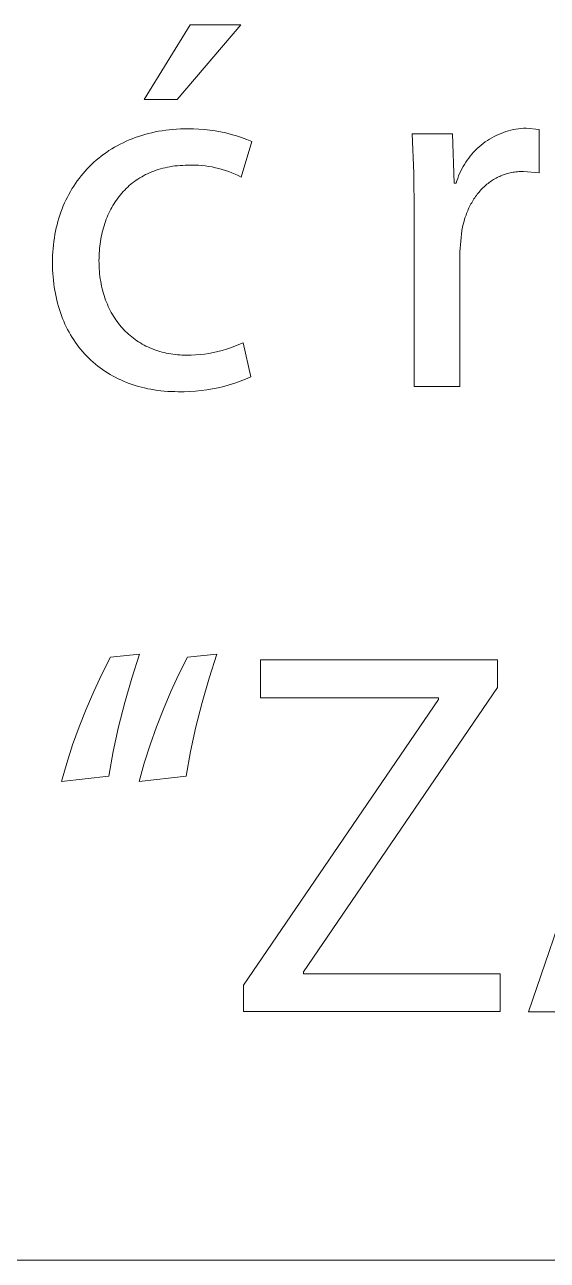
# Model space of a CAD drawing. Header units: millimetres. Extents: x 373 to 3451, y -552 to 1598.
# Drawn here: x 2705.1 to 2735.9, y -551.9 to -479 of the extents above; entities that cross this region are included whole.
import ezdxf

# ---------------------------------------------------------------- set-up
doc = ezdxf.new("R2010")
doc.units = ezdxf.units.MM
doc.header["$MEASUREMENT"] = 0
doc.layers.add('Domyślny', color=7, linetype='Continuous', true_color=0x000000)

msp = doc.modelspace()

# ---------------------------------------------------------------- linework, layer by layer
at = {"layer": 'Domyślny', "color": 18, "lineweight": 15, "true_color": 0x000000}
for p, q in [((2712.146, -483.416), (2714.852, -479.009)), ((2717.845, -479.009), (2714.094, -483.416)), ((2714.852, -479.009), (2717.845, -479.009)), ((2714.094, -483.416), (2712.146, -483.416)), ((2711.802, -485.603), (2711.993, -485.542)), ((2711.993, -485.542), (2712.186, -485.485)), ((2712.186, -485.485), (2712.383, -485.432)), ((2712.383, -485.432), (2712.583, -485.383)), ((2712.583, -485.383), (2712.785, -485.339)), ((2712.785, -485.339), (2712.99, -485.3)), ((2712.99, -485.3), (2713.198, -485.264)), ((2713.198, -485.264), (2713.409, -485.234)), ((2713.409, -485.234), (2713.622, -485.208)), ((2713.622, -485.208), (2713.839, -485.186)), ((2713.839, -485.186), (2714.057, -485.17)), ((2714.057, -485.17), (2714.279, -485.158)), ((2714.279, -485.158), (2714.503, -485.15)), ((2714.503, -485.15), (2714.729, -485.148)), ((2714.729, -485.148), (2715.051, -485.15)), ((2715.051, -485.15), (2715.373, -485.164)), ((2715.373, -485.164), (2715.694, -485.189)), ((2715.694, -485.189), (2716.014, -485.225)), ((2716.014, -485.225), (2716.333, -485.272)), ((2716.333, -485.272), (2716.649, -485.33)), ((2716.649, -485.33), (2716.964, -485.399)), ((2716.964, -485.399), (2717.276, -485.479)), ((2717.276, -485.479), (2717.585, -485.57)), ((2717.585, -485.57), (2717.891, -485.672)), ((2728.07, -487.771), (2727.97, -485.445)), ((2727.97, -485.445), (2730.348, -485.445)), ((2730.348, -485.445), (2730.44, -488.366)), ((2732.799, -485.61), (2732.935, -485.542)), ((2732.935, -485.542), (2733.073, -485.479)), ((2733.073, -485.479), (2733.213, -485.42)), ((2733.213, -485.42), (2733.356, -485.366)), ((2733.356, -485.366), (2733.499, -485.317)), ((2733.499, -485.317), (2733.645, -485.273)), ((2733.645, -485.273), (2733.792, -485.234)), ((2733.792, -485.234), (2733.94, -485.2)), ((2733.94, -485.2), (2734.089, -485.171)), ((2734.089, -485.171), (2734.24, -485.148)), ((2734.24, -485.148), (2734.39, -485.129)), ((2734.39, -485.129), (2734.542, -485.115)), ((2734.542, -485.115), (2734.694, -485.107)), ((2734.694, -485.107), (2735.462, -485.199)), ((2735.462, -485.199), (2735.462, -487.751)), ((2710.221, -486.339), (2710.384, -486.241)), ((2710.384, -486.241), (2710.55, -486.148)), ((2710.55, -486.148), (2710.72, -486.058)), ((2710.72, -486.058), (2710.892, -485.972)), ((2710.892, -485.972), (2711.068, -485.89)), ((2711.068, -485.89), (2711.247, -485.812)), ((2711.247, -485.812), (2711.429, -485.738)), ((2711.429, -485.738), (2711.614, -485.669)), ((2711.614, -485.669), (2711.802, -485.603)), ((2718.49, -485.906), (2717.875, -488.007)), ((2717.891, -485.672), (2718.192, -485.784)), ((2718.192, -485.784), (2718.49, -485.906)), ((2731.701, -486.418), (2731.81, -486.312)), ((2731.81, -486.312), (2731.922, -486.21)), ((2731.922, -486.21), (2732.039, -486.111)), ((2732.039, -486.111), (2732.158, -486.017)), ((2732.158, -486.017), (2732.28, -485.927)), ((2732.28, -485.927), (2732.406, -485.841)), ((2732.406, -485.841), (2732.534, -485.76)), ((2732.534, -485.76), (2732.665, -485.683)), ((2732.665, -485.683), (2732.799, -485.61)), ((2709.174, -487.125), (2709.313, -487.002)), ((2709.313, -487.002), (2709.456, -486.882)), ((2709.456, -486.882), (2709.602, -486.766)), ((2709.602, -486.766), (2709.752, -486.654)), ((2709.752, -486.654), (2709.905, -486.545)), ((2709.905, -486.545), (2710.062, -486.44)), ((2710.062, -486.44), (2710.221, -486.339)), ((2731.127, -487.125), (2731.212, -486.999)), ((2731.212, -486.999), (2731.302, -486.876)), ((2731.302, -486.876), (2731.396, -486.757)), ((2731.396, -486.757), (2731.494, -486.64)), ((2731.494, -486.64), (2731.595, -486.527)), ((2731.595, -486.527), (2731.701, -486.418)), ((2708.529, -487.79), (2708.651, -487.651)), ((2708.651, -487.651), (2708.776, -487.514)), ((2708.776, -487.514), (2708.905, -487.381)), ((2708.905, -487.381), (2709.038, -487.251)), ((2709.038, -487.251), (2709.174, -487.125)), ((2712.463, -487.744), (2712.342, -487.799)), ((2712.587, -487.692), (2712.463, -487.744)), ((2712.713, -487.643), (2712.587, -487.692)), ((2712.842, -487.597), (2712.713, -487.643)), ((2712.973, -487.554), (2712.842, -487.597)), ((2713.106, -487.515), (2712.973, -487.554)), ((2713.242, -487.478), (2713.106, -487.515)), ((2713.38, -487.445), (2713.242, -487.478)), ((2713.52, -487.415), (2713.38, -487.445)), ((2713.663, -487.388), (2713.52, -487.415)), ((2713.808, -487.365), (2713.663, -487.388)), ((2713.956, -487.346), (2713.808, -487.365)), ((2714.106, -487.329), (2713.956, -487.346)), ((2714.258, -487.317), (2714.106, -487.329)), ((2714.413, -487.308), (2714.258, -487.317)), ((2714.57, -487.302), (2714.413, -487.308)), ((2714.729, -487.3), (2714.57, -487.302)), ((2714.933, -487.295), (2714.729, -487.3)), ((2715.137, -487.296), (2714.933, -487.295)), ((2715.34, -487.304), (2715.137, -487.296)), ((2715.544, -487.319), (2715.34, -487.304)), ((2715.747, -487.341), (2715.544, -487.319)), ((2715.949, -487.369), (2715.747, -487.341)), ((2716.149, -487.404), (2715.949, -487.369)), ((2716.349, -487.445), (2716.149, -487.404)), ((2716.547, -487.493), (2716.349, -487.445)), ((2716.744, -487.547), (2716.547, -487.493)), ((2716.938, -487.608), (2716.744, -487.547)), ((2717.131, -487.676), (2716.938, -487.608)), ((2717.321, -487.749), (2717.131, -487.676)), ((2717.509, -487.829), (2717.321, -487.749)), ((2728.093, -490.098), (2728.07, -487.771)), ((2730.767, -487.793), (2730.83, -487.655)), ((2730.83, -487.655), (2730.897, -487.519)), ((2730.897, -487.519), (2730.969, -487.385)), ((2730.969, -487.385), (2731.046, -487.254)), ((2731.046, -487.254), (2731.127, -487.125)), ((2733.678, -487.771), (2733.598, -487.792)), ((2733.76, -487.752), (2733.678, -487.771)), ((2733.842, -487.735), (2733.76, -487.752)), ((2733.925, -487.72), (2733.842, -487.735)), ((2734.009, -487.706), (2733.925, -487.72)), ((2734.093, -487.695), (2734.009, -487.706)), ((2734.179, -487.686), (2734.093, -487.695)), ((2734.265, -487.679), (2734.179, -487.686)), ((2734.353, -487.673), (2734.265, -487.679)), ((2734.441, -487.67), (2734.353, -487.673)), ((2734.53, -487.669), (2734.441, -487.67)), ((2735.462, -487.751), (2734.53, -487.669)), ((2707.976, -488.536), (2708.079, -488.381)), ((2708.079, -488.381), (2708.186, -488.229)), ((2708.186, -488.229), (2708.297, -488.079)), ((2708.297, -488.079), (2708.411, -487.933)), ((2708.411, -487.933), (2708.529, -487.79)), ((2711.263, -488.504), (2711.169, -488.589)), ((2711.36, -488.422), (2711.263, -488.504)), ((2711.459, -488.342), (2711.36, -488.422)), ((2711.561, -488.264), (2711.459, -488.342)), ((2711.665, -488.19), (2711.561, -488.264)), ((2711.772, -488.118), (2711.665, -488.19)), ((2711.881, -488.048), (2711.772, -488.118)), ((2711.993, -487.982), (2711.881, -488.048)), ((2712.107, -487.918), (2711.993, -487.982)), ((2712.223, -487.857), (2712.107, -487.918)), ((2712.342, -487.799), (2712.223, -487.857)), ((2717.693, -487.915), (2717.509, -487.829)), ((2717.875, -488.007), (2717.693, -487.915)), ((2730.44, -488.366), (2730.563, -488.366)), ((2730.563, -488.366), (2730.607, -488.22)), ((2730.607, -488.22), (2730.655, -488.076)), ((2730.655, -488.076), (2730.709, -487.934)), ((2730.709, -487.934), (2730.767, -487.793)), ((2732.319, -488.477), (2732.258, -488.53)), ((2732.382, -488.424), (2732.319, -488.477)), ((2732.445, -488.374), (2732.382, -488.424)), ((2732.509, -488.325), (2732.445, -488.374)), ((2732.575, -488.277), (2732.509, -488.325)), ((2732.641, -488.231), (2732.575, -488.277)), ((2732.709, -488.187), (2732.641, -488.231)), ((2732.778, -488.144), (2732.709, -488.187)), ((2732.847, -488.104), (2732.778, -488.144)), ((2732.918, -488.064), (2732.847, -488.104)), ((2732.99, -488.027), (2732.918, -488.064)), ((2733.062, -487.991), (2732.99, -488.027)), ((2733.136, -487.957), (2733.062, -487.991)), ((2733.21, -487.925), (2733.136, -487.957)), ((2733.286, -487.895), (2733.21, -487.925)), ((2733.363, -487.867), (2733.286, -487.895)), ((2733.44, -487.84), (2733.363, -487.867)), ((2733.519, -487.815), (2733.44, -487.84)), ((2733.598, -487.792), (2733.519, -487.815)), ((2707.519, -489.357), (2707.603, -489.187)), ((2707.603, -489.187), (2707.69, -489.02)), ((2707.69, -489.02), (2707.782, -488.856)), ((2707.782, -488.856), (2707.877, -488.695)), ((2707.877, -488.695), (2707.976, -488.536)), ((2710.655, -489.148), (2710.578, -489.25)), ((2710.735, -489.05), (2710.655, -489.148)), ((2710.816, -488.953), (2710.735, -489.05)), ((2710.901, -488.858), (2710.816, -488.953)), ((2710.988, -488.766), (2710.901, -488.858)), ((2711.077, -488.676), (2710.988, -488.766)), ((2711.169, -488.589), (2711.077, -488.676)), ((2731.661, -489.22), (2731.613, -489.291)), ((2731.709, -489.15), (2731.661, -489.22)), ((2731.759, -489.082), (2731.709, -489.15)), ((2731.81, -489.015), (2731.759, -489.082)), ((2731.862, -488.949), (2731.81, -489.015)), ((2731.915, -488.885), (2731.862, -488.949)), ((2731.969, -488.822), (2731.915, -488.885)), ((2732.025, -488.761), (2731.969, -488.822)), ((2732.081, -488.701), (2732.025, -488.761)), ((2732.139, -488.643), (2732.081, -488.701)), ((2732.198, -488.586), (2732.139, -488.643)), ((2732.258, -488.53), (2732.198, -488.586)), ((2707.225, -490.063), (2707.292, -489.882)), ((2707.292, -489.882), (2707.364, -489.705)), ((2707.364, -489.705), (2707.439, -489.529)), ((2707.439, -489.529), (2707.519, -489.357)), ((2710.171, -489.9), (2710.112, -490.015)), ((2710.232, -489.786), (2710.171, -489.9)), ((2710.296, -489.675), (2710.232, -489.786)), ((2710.363, -489.566), (2710.296, -489.675)), ((2710.432, -489.458), (2710.363, -489.566)), ((2710.504, -489.353), (2710.432, -489.458)), ((2710.578, -489.25), (2710.504, -489.353)), ((2731.28, -489.905), (2731.245, -489.988)), ((2731.318, -489.824), (2731.28, -489.905)), ((2731.356, -489.745), (2731.318, -489.824)), ((2731.396, -489.666), (2731.356, -489.745)), ((2731.437, -489.588), (2731.396, -489.666)), ((2731.479, -489.512), (2731.437, -489.588)), ((2731.523, -489.437), (2731.479, -489.512)), ((2731.567, -489.364), (2731.523, -489.437)), ((2731.613, -489.291), (2731.567, -489.364)), ((2706.996, -490.81), (2707.047, -490.619)), ((2707.047, -490.619), (2707.102, -490.431)), ((2707.102, -490.431), (2707.161, -490.246)), ((2707.161, -490.246), (2707.225, -490.063)), ((2709.855, -490.617), (2709.811, -490.742)), ((2709.901, -490.493), (2709.855, -490.617)), ((2709.95, -490.371), (2709.901, -490.493)), ((2710.001, -490.25), (2709.95, -490.371)), ((2710.055, -490.132), (2710.001, -490.25)), ((2710.112, -490.015), (2710.055, -490.132)), ((2728.093, -500.357), (2728.093, -490.098)), ((2731.031, -490.594), (2730.982, -490.777)), ((2731.085, -490.415), (2731.031, -490.594)), ((2731.114, -490.328), (2731.085, -490.415)), ((2731.145, -490.241), (2731.114, -490.328)), ((2731.177, -490.155), (2731.145, -490.241)), ((2731.21, -490.071), (2731.177, -490.155)), ((2731.245, -489.988), (2731.21, -490.071)), ((2706.836, -491.594), (2706.869, -491.395)), ((2706.869, -491.395), (2706.907, -491.198)), ((2706.907, -491.198), (2706.95, -491.002)), ((2706.95, -491.002), (2706.996, -490.81)), ((2709.633, -491.391), (2709.605, -491.525)), ((2709.663, -491.258), (2709.633, -491.391)), ((2709.696, -491.127), (2709.663, -491.258)), ((2709.732, -490.997), (2709.696, -491.127)), ((2709.77, -490.869), (2709.732, -490.997)), ((2709.811, -490.742), (2709.77, -490.869)), ((2730.902, -491.154), (2730.779, -492.414)), ((2730.939, -490.963), (2730.902, -491.154)), ((2730.982, -490.777), (2730.939, -490.963)), ((2706.761, -492.206), (2706.782, -492)), ((2706.782, -492), (2706.806, -491.796)), ((2706.806, -491.796), (2706.836, -491.594)), ((2709.52, -492.073), (2709.505, -492.213)), ((2709.537, -491.934), (2709.52, -492.073)), ((2709.557, -491.796), (2709.537, -491.934)), ((2709.579, -491.66), (2709.557, -491.796)), ((2709.605, -491.525), (2709.579, -491.66)), ((2706.725, -493.05), (2706.727, -492.836)), ((2706.727, -492.836), (2706.734, -492.624)), ((2706.734, -492.624), (2706.745, -492.414)), ((2706.745, -492.414), (2706.761, -492.206)), ((2709.473, -492.782), (2709.471, -492.927)), ((2709.477, -492.638), (2709.473, -492.782)), ((2709.483, -492.495), (2709.477, -492.638)), ((2709.493, -492.354), (2709.483, -492.495)), ((2709.505, -492.213), (2709.493, -492.354)), ((2730.779, -492.414), (2730.779, -500.357)), ((2706.727, -493.262), (2706.725, -493.05)), ((2706.733, -493.473), (2706.727, -493.262)), ((2706.744, -493.681), (2706.733, -493.473)), ((2709.471, -492.927), (2709.473, -493.088)), ((2709.473, -493.088), (2709.478, -493.247)), ((2709.478, -493.247), (2709.486, -493.404)), ((2709.486, -493.404), (2709.497, -493.559)), ((2709.497, -493.559), (2709.511, -493.712)), ((2706.759, -493.887), (2706.744, -493.681)), ((2706.777, -494.09), (2706.759, -493.887)), ((2706.801, -494.291), (2706.777, -494.09)), ((2706.828, -494.49), (2706.801, -494.291)), ((2709.511, -493.712), (2709.528, -493.863)), ((2709.528, -493.863), (2709.549, -494.012)), ((2709.549, -494.012), (2709.572, -494.158)), ((2709.572, -494.158), (2709.599, -494.303)), ((2709.599, -494.303), (2709.628, -494.446)), ((2706.859, -494.686), (2706.828, -494.49)), ((2706.894, -494.88), (2706.859, -494.686)), ((2706.933, -495.071), (2706.894, -494.88)), ((2706.977, -495.26), (2706.933, -495.071)), ((2709.628, -494.446), (2709.66, -494.586)), ((2709.66, -494.586), (2709.695, -494.725)), ((2709.695, -494.725), (2709.733, -494.861)), ((2709.733, -494.861), (2709.774, -494.995)), ((2709.774, -494.995), (2709.817, -495.127)), ((2707.024, -495.446), (2706.977, -495.26)), ((2707.075, -495.63), (2707.024, -495.446)), ((2707.13, -495.81), (2707.075, -495.63)), ((2709.817, -495.127), (2709.864, -495.257)), ((2709.864, -495.257), (2709.912, -495.384)), ((2709.912, -495.384), (2709.964, -495.509)), ((2709.964, -495.509), (2710.018, -495.632)), ((2710.018, -495.632), (2710.075, -495.753)), ((2710.075, -495.753), (2710.135, -495.871)), ((2707.189, -495.988), (2707.13, -495.81)), ((2707.252, -496.164), (2707.189, -495.988)), ((2707.318, -496.336), (2707.252, -496.164)), ((2707.388, -496.506), (2707.318, -496.336)), ((2707.462, -496.673), (2707.388, -496.506)), ((2710.135, -495.871), (2710.197, -495.987)), ((2710.197, -495.987), (2710.261, -496.101)), ((2710.261, -496.101), (2710.328, -496.212)), ((2710.328, -496.212), (2710.397, -496.321)), ((2710.397, -496.321), (2710.469, -496.427)), ((2710.469, -496.427), (2710.543, -496.531)), ((2710.543, -496.531), (2710.62, -496.633)), ((2707.54, -496.837), (2707.462, -496.673)), ((2707.621, -496.998), (2707.54, -496.837)), ((2707.706, -497.156), (2707.621, -496.998)), ((2707.795, -497.311), (2707.706, -497.156)), ((2710.62, -496.633), (2710.699, -496.732)), ((2710.699, -496.732), (2710.78, -496.829)), ((2710.78, -496.829), (2710.863, -496.923)), ((2710.863, -496.923), (2710.948, -497.015)), ((2710.948, -497.015), (2711.036, -497.104)), ((2711.036, -497.104), (2711.126, -497.191)), ((2711.126, -497.191), (2711.218, -497.275)), ((2707.887, -497.463), (2707.795, -497.311)), ((2707.982, -497.612), (2707.887, -497.463)), ((2708.082, -497.758), (2707.982, -497.612)), ((2708.184, -497.901), (2708.082, -497.758)), ((2708.29, -498.041), (2708.184, -497.901)), ((2711.218, -497.275), (2711.312, -497.356)), ((2711.312, -497.356), (2711.408, -497.435)), ((2711.408, -497.435), (2711.506, -497.511)), ((2711.506, -497.511), (2711.606, -497.585)), ((2711.606, -497.585), (2711.708, -497.656)), ((2711.708, -497.656), (2711.812, -497.724)), ((2711.812, -497.724), (2711.917, -497.79)), ((2711.917, -497.79), (2712.025, -497.852)), ((2712.025, -497.852), (2712.134, -497.913)), ((2712.134, -497.913), (2712.245, -497.97)), ((2712.245, -497.97), (2712.358, -498.025)), ((2717.243, -498.075), (2717.492, -497.983)), ((2717.492, -497.983), (2717.737, -497.883)), ((2717.737, -497.883), (2717.978, -497.774)), ((2717.978, -497.774), (2718.439, -499.793)), ((2708.4, -498.178), (2708.29, -498.041)), ((2708.513, -498.311), (2708.4, -498.178)), ((2708.629, -498.441), (2708.513, -498.311)), ((2708.749, -498.567), (2708.629, -498.441)), ((2708.872, -498.691), (2708.749, -498.567)), ((2708.998, -498.811), (2708.872, -498.691)), ((2712.358, -498.025), (2712.473, -498.076)), ((2712.473, -498.076), (2712.589, -498.125)), ((2712.589, -498.125), (2712.707, -498.172)), ((2712.707, -498.172), (2712.826, -498.215)), ((2712.826, -498.215), (2712.947, -498.255)), ((2712.947, -498.255), (2713.069, -498.293)), ((2713.069, -498.293), (2713.194, -498.328)), ((2713.194, -498.328), (2713.319, -498.359)), ((2713.319, -498.359), (2713.446, -498.388)), ((2713.446, -498.388), (2713.574, -498.414)), ((2713.574, -498.414), (2713.704, -498.437)), ((2713.704, -498.437), (2713.835, -498.457)), ((2713.835, -498.457), (2713.967, -498.474)), ((2713.967, -498.474), (2714.101, -498.488)), ((2714.101, -498.488), (2714.236, -498.498)), ((2714.236, -498.498), (2714.372, -498.506)), ((2714.372, -498.506), (2714.509, -498.511)), ((2714.509, -498.511), (2714.647, -498.512)), ((2714.647, -498.512), (2714.912, -498.509)), ((2714.912, -498.509), (2715.176, -498.496)), ((2715.176, -498.496), (2715.439, -498.474)), ((2715.439, -498.474), (2715.702, -498.444)), ((2715.702, -498.444), (2715.964, -498.404)), ((2715.964, -498.404), (2716.224, -498.356)), ((2716.224, -498.356), (2716.482, -498.299)), ((2716.482, -498.299), (2716.739, -498.233)), ((2716.739, -498.233), (2716.992, -498.158)), ((2716.992, -498.158), (2717.243, -498.075)), ((2709.127, -498.927), (2708.998, -498.811)), ((2709.26, -499.04), (2709.127, -498.927)), ((2709.396, -499.15), (2709.26, -499.04)), ((2709.535, -499.256), (2709.396, -499.15)), ((2709.677, -499.359), (2709.535, -499.256)), ((2709.822, -499.458), (2709.677, -499.359)), ((2709.971, -499.553), (2709.822, -499.458)), ((2710.122, -499.645), (2709.971, -499.553)), ((2710.276, -499.733), (2710.122, -499.645)), ((2710.433, -499.817), (2710.276, -499.733)), ((2710.594, -499.898), (2710.433, -499.817)), ((2710.757, -499.974), (2710.594, -499.898)), ((2710.923, -500.047), (2710.757, -499.974)), ((2711.092, -500.116), (2710.923, -500.047)), ((2711.263, -500.181), (2711.092, -500.116)), ((2711.438, -500.242), (2711.263, -500.181)), ((2717.492, -500.163), (2717.168, -500.265)), ((2717.812, -500.051), (2717.492, -500.163)), ((2718.128, -499.928), (2717.812, -500.051)), ((2718.439, -499.793), (2718.128, -499.928)), ((2711.615, -500.3), (2711.438, -500.242)), ((2711.795, -500.353), (2711.615, -500.3)), ((2711.977, -500.402), (2711.795, -500.353)), ((2712.163, -500.447), (2711.977, -500.402)), ((2712.351, -500.488), (2712.163, -500.447)), ((2712.541, -500.524), (2712.351, -500.488)), ((2712.734, -500.557), (2712.541, -500.524)), ((2712.93, -500.585), (2712.734, -500.557)), ((2713.128, -500.609), (2712.93, -500.585)), ((2713.328, -500.629), (2713.128, -500.609)), ((2713.532, -500.645), (2713.328, -500.629)), ((2713.737, -500.656), (2713.532, -500.645)), ((2713.945, -500.662), (2713.737, -500.656)), ((2714.155, -500.665), (2713.945, -500.662)), ((2714.494, -500.666), (2714.155, -500.665)), ((2714.833, -500.657), (2714.494, -500.666)), ((2715.171, -500.635), (2714.833, -500.657)), ((2715.509, -500.602), (2715.171, -500.635)), ((2715.845, -500.558), (2715.509, -500.602)), ((2716.179, -500.502), (2715.845, -500.558)), ((2716.512, -500.434), (2716.179, -500.502)), ((2716.841, -500.355), (2716.512, -500.434)), ((2717.168, -500.265), (2716.841, -500.355)), ((2730.779, -500.357), (2728.093, -500.357)), ((2710.149, -516.329), (2711.871, -516.155)), ((2711.871, -516.155), (2711.406, -517.569)), ((2714.699, -516.329), (2716.431, -516.155)), ((2716.431, -516.155), (2715.969, -517.569)), ((2709.637, -517.336), (2710.149, -516.329)), ((2714.192, -517.336), (2714.699, -516.329)), ((2719, -518.736), (2719, -516.492)), ((2719, -516.492), (2733.01, -516.492)), ((2733.01, -516.492), (2733.01, -518.121)), ((2734.844, -537.251), (2741.916, -516.487)), ((2709.157, -518.358), (2709.637, -517.336)), ((2711.406, -517.569), (2710.991, -518.998)), ((2713.717, -518.358), (2714.192, -517.336)), ((2715.969, -517.569), (2715.556, -518.998)), ((2708.709, -519.395), (2709.157, -518.358)), ((2713.275, -519.395), (2713.717, -518.358)), ((2733.01, -518.121), (2721.552, -534.909)), ((2710.991, -518.998), (2710.626, -520.441)), ((2715.556, -518.998), (2715.193, -520.441)), ((2718.006, -535.688), (2729.525, -518.829)), ((2729.525, -518.736), (2719, -518.736)), ((2729.525, -518.829), (2729.525, -518.736)), ((2708.294, -520.445), (2708.709, -519.395)), ((2712.865, -520.446), (2713.275, -519.395)), ((2707.912, -521.508), (2708.294, -520.445)), ((2710.626, -520.441), (2710.311, -521.895)), ((2712.49, -521.508), (2712.865, -520.446)), ((2715.193, -520.441), (2714.88, -521.895)), ((2707.563, -522.582), (2707.912, -521.508)), ((2710.311, -521.895), (2710.046, -523.36)), ((2712.148, -522.583), (2712.49, -521.508)), ((2714.88, -521.895), (2714.617, -523.36)), ((2707.248, -523.667), (2707.563, -522.582)), ((2711.84, -523.667), (2712.148, -522.583)), ((2710.046, -523.36), (2707.248, -523.667)), ((2714.617, -523.36), (2711.84, -523.667)), ((2721.552, -534.909), (2721.552, -535.012)), ((2721.552, -535.012), (2733.164, -535.012)), ((2733.164, -535.012), (2733.164, -537.246)), ((2718.006, -537.246), (2718.006, -535.688)), ((2733.164, -537.246), (2718.006, -537.246)), ((2737.632, -537.251), (2734.844, -537.251)), ((3447.834, -551.922), (373.001, -551.922)), ((3447.834, -551.922), (2287.646, -551.922))]:
    msp.add_line(p, q, dxfattribs=at)

doc.saveas('drawing.dxf')
